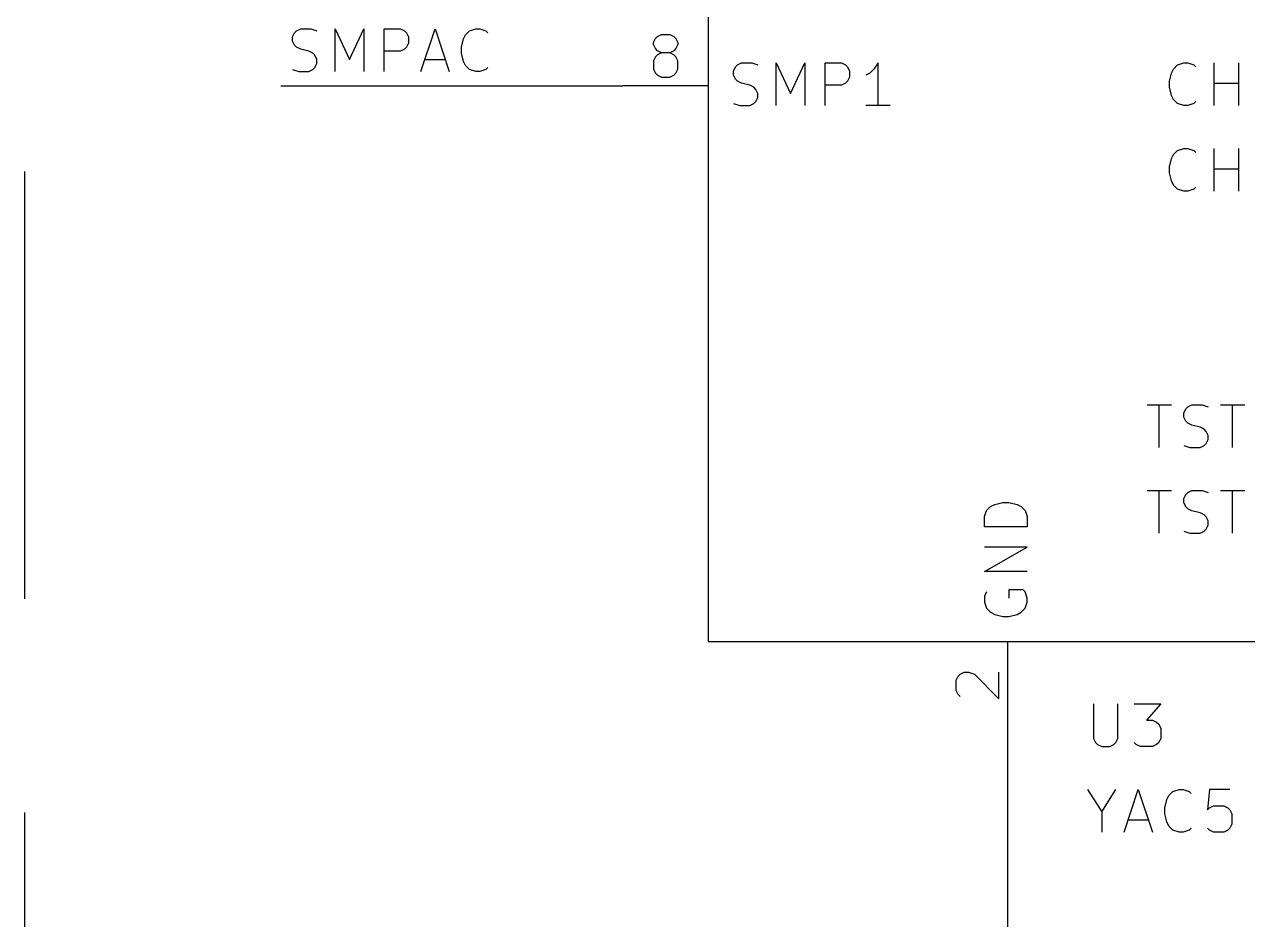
# Model space of a CAD drawing. Extents: x 0.4 to 16.1, y -11.3 to -0.4.
# Drawn here: x 7.7 to 9.131, y -4.975 to -3.928 of the extents above; entities that cross this region are included whole.
import ezdxf

# ---------------------------------------------------------------- set-up
doc = ezdxf.new("R2010")
doc.units = 0
doc.header["$MEASUREMENT"] = 0
doc.linetypes.add('DASHED', pattern=[0.75, 0.5, -0.25])
for name, color, linetype in [('BLUE3', 171, 'CONTINUOUS'), ('CYAN2', 4, 'CONTINUOUS'), ('GRAY1', 251, 'CONTINUOUS'), ('GREEN3', 91, 'CONTINUOUS'), ('LYELLOW', 51, 'CONTINUOUS'), ('RED2', 1, 'CONTINUOUS'), ('RED3', 11, 'CONTINUOUS')]:
    doc.layers.add(name, color=color, linetype=linetype)

msp = doc.modelspace()

# ---------------------------------------------------------------- linework, layer by layer
at = {"layer": 'BLUE3', "linetype": 'DASHED'}
msp.add_line((7.7, -1.85), (7.7, -8.35), dxfattribs=at)
at = {"layer": 'CYAN2', "linetype": 'CONTINUOUS'}
for p, q in [((8.5319, -3.9779), (8.5343, -3.9755)), ((8.5319, -3.9779), (8.5343, -3.9755)), ((8.5343, -3.9755), (8.539, -3.9731)), ((8.5343, -3.9755), (8.539, -3.9731)), ((8.539, -3.9731), (8.5509, -3.9731)), ((8.539, -3.9731), (8.5509, -3.9731)), ((8.5509, -3.9731), (8.5581, -3.9755)), ((8.5509, -3.9731), (8.5581, -3.9755)), ((8.5795, -4.0231), (8.5795, -3.9731)), ((8.5795, -3.9731), (8.5962, -4.0088)), ((8.5795, -4.0231), (8.5795, -3.9731)), ((8.5795, -3.9731), (8.5962, -4.0088)), ((8.5962, -4.0088), (8.6129, -3.9731)), ((8.5962, -4.0088), (8.6129, -3.9731)), ((8.6129, -3.9731), (8.6129, -4.0231)), ((8.6129, -3.9731), (8.6129, -4.0231)), ((8.6367, -4.0231), (8.6367, -3.9731)), ((8.6367, -3.9731), (8.6557, -3.9731)), ((8.6367, -4.0231), (8.6367, -3.9731)), ((8.6367, -3.9731), (8.6557, -3.9731)), ((8.6557, -3.9731), (8.6605, -3.9755)), ((8.6557, -3.9731), (8.6605, -3.9755)), ((8.6605, -3.9755), (8.6629, -3.9779)), ((8.6605, -3.9755), (8.6629, -3.9779)), ((8.6986, -3.9731), (8.6938, -3.9803)), ((8.6986, -3.9731), (8.6938, -3.9803)), ((8.6986, -4.0231), (8.6986, -3.9731)), ((8.6986, -4.0231), (8.6986, -3.9731)), ((9.0443, -3.9803), (9.049, -3.9755)), ((9.0443, -3.9803), (9.049, -3.9755)), ((9.049, -3.9755), (9.0562, -3.9731)), ((9.049, -3.9755), (9.0562, -3.9731)), ((9.0562, -3.9731), (9.0609, -3.9731)), ((9.0562, -3.9731), (9.0609, -3.9731)), ((9.0609, -3.9731), (9.0681, -3.9755)), ((9.0609, -3.9731), (9.0681, -3.9755)), ((9.0681, -3.9755), (9.0705, -3.9779)), ((9.0681, -3.9755), (9.0705, -3.9779)), ((9.0919, -4.0231), (9.0919, -3.9731)), ((9.0919, -4.0231), (9.0919, -3.9731)), ((9.1205, -4.0231), (9.1205, -3.9731)), ((9.1205, -4.0231), (9.1205, -3.9731)), ((8.5295, -3.9827), (8.5319, -3.9779)), ((8.5295, -3.9827), (8.5319, -3.9779)), ((8.5295, -3.9874), (8.5295, -3.9827)), ((8.5295, -3.9874), (8.5295, -3.9827)), ((8.5319, -3.9922), (8.5295, -3.9874)), ((8.5319, -3.9922), (8.5295, -3.9874)), ((8.6629, -3.9779), (8.6652, -3.9827)), ((8.6629, -3.9779), (8.6652, -3.9827)), ((8.6652, -3.9898), (8.6629, -3.9946)), ((8.6652, -3.9898), (8.6629, -3.9946)), ((8.6652, -3.9827), (8.6652, -3.9898)), ((8.6652, -3.9827), (8.6652, -3.9898)), ((8.689, -3.985), (8.6843, -3.9874)), ((8.689, -3.985), (8.6843, -3.9874)), ((8.6938, -3.9803), (8.689, -3.985)), ((8.6938, -3.9803), (8.689, -3.985)), ((9.0395, -3.9946), (9.0419, -3.985)), ((9.0395, -3.9946), (9.0419, -3.985)), ((9.0419, -3.985), (9.0443, -3.9803)), ((9.0419, -3.985), (9.0443, -3.9803)), ((8.5343, -3.9946), (8.5319, -3.9922)), ((8.5343, -3.9946), (8.5319, -3.9922)), ((8.539, -3.9969), (8.5343, -3.9946)), ((8.539, -3.9969), (8.5343, -3.9946)), ((8.5486, -3.9993), (8.539, -3.9969)), ((8.5486, -3.9993), (8.539, -3.9969)), ((8.5533, -4.0017), (8.5486, -3.9993)), ((8.5533, -4.0017), (8.5486, -3.9993)), ((8.5557, -4.0041), (8.5533, -4.0017)), ((8.5557, -4.0041), (8.5533, -4.0017)), ((8.5581, -4.0088), (8.5557, -4.0041)), ((8.5581, -4.0088), (8.5557, -4.0041)), ((8.6557, -3.9993), (8.6367, -3.9993)), ((8.6557, -3.9993), (8.6367, -3.9993)), ((8.6605, -3.9969), (8.6557, -3.9993)), ((8.6605, -3.9969), (8.6557, -3.9993)), ((8.6629, -3.9946), (8.6605, -3.9969)), ((8.6629, -3.9946), (8.6605, -3.9969)), ((9.0395, -4.0017), (9.0395, -3.9946)), ((9.0395, -4.0017), (9.0395, -3.9946)), ((9.0419, -4.0112), (9.0395, -4.0017)), ((9.0419, -4.0112), (9.0395, -4.0017)), ((9.0919, -3.9969), (9.1205, -3.9969)), ((9.0919, -3.9969), (9.1205, -3.9969)), ((8.5533, -4.0208), (8.5557, -4.0184)), ((8.5533, -4.0208), (8.5557, -4.0184)), ((8.5557, -4.0184), (8.5581, -4.0136)), ((8.5557, -4.0184), (8.5581, -4.0136)), ((8.5581, -4.0136), (8.5581, -4.0088)), ((8.5581, -4.0136), (8.5581, -4.0088)), ((9.0443, -4.016), (9.0419, -4.0112)), ((9.0443, -4.016), (9.0419, -4.0112)), ((9.049, -4.0208), (9.0443, -4.016)), ((9.049, -4.0208), (9.0443, -4.016)), ((9.0705, -4.0184), (9.0681, -4.0208)), ((9.0705, -4.0184), (9.0681, -4.0208)), ((8.5295, -4.0208), (8.5367, -4.0231)), ((8.5295, -4.0208), (8.5367, -4.0231)), ((8.5367, -4.0231), (8.5486, -4.0231)), ((8.5367, -4.0231), (8.5486, -4.0231)), ((8.5486, -4.0231), (8.5533, -4.0208)), ((8.5486, -4.0231), (8.5533, -4.0208)), ((8.7129, -4.0231), (8.6843, -4.0231)), ((8.7129, -4.0231), (8.6843, -4.0231)), ((9.0562, -4.0231), (9.049, -4.0208)), ((9.0562, -4.0231), (9.049, -4.0208)), ((9.0609, -4.0231), (9.0562, -4.0231)), ((9.0609, -4.0231), (9.0562, -4.0231)), ((9.0681, -4.0208), (9.0609, -4.0231)), ((9.0681, -4.0208), (9.0609, -4.0231)), ((9.0443, -4.0803), (9.049, -4.0755)), ((9.0443, -4.0803), (9.049, -4.0755)), ((9.049, -4.0755), (9.0562, -4.0731)), ((9.049, -4.0755), (9.0562, -4.0731)), ((9.0562, -4.0731), (9.0609, -4.0731)), ((9.0562, -4.0731), (9.0609, -4.0731)), ((9.0609, -4.0731), (9.0681, -4.0755)), ((9.0609, -4.0731), (9.0681, -4.0755)), ((9.0681, -4.0755), (9.0705, -4.0779)), ((9.0681, -4.0755), (9.0705, -4.0779)), ((9.0919, -4.1231), (9.0919, -4.0731)), ((9.0919, -4.1231), (9.0919, -4.0731)), ((9.1205, -4.1231), (9.1205, -4.0731)), ((9.1205, -4.1231), (9.1205, -4.0731)), ((9.0395, -4.0946), (9.0419, -4.085)), ((9.0395, -4.0946), (9.0419, -4.085)), ((9.0419, -4.085), (9.0443, -4.0803)), ((9.0419, -4.085), (9.0443, -4.0803)), ((9.0395, -4.1017), (9.0395, -4.0946)), ((9.0395, -4.1017), (9.0395, -4.0946)), ((9.0419, -4.1112), (9.0395, -4.1017)), ((9.0419, -4.1112), (9.0395, -4.1017)), ((9.0919, -4.0969), (9.1205, -4.0969)), ((9.0919, -4.0969), (9.1205, -4.0969)), ((9.0443, -4.116), (9.0419, -4.1112)), ((9.0443, -4.116), (9.0419, -4.1112)), ((9.049, -4.1208), (9.0443, -4.116)), ((9.049, -4.1208), (9.0443, -4.116)), ((9.0705, -4.1184), (9.0681, -4.1208)), ((9.0705, -4.1184), (9.0681, -4.1208)), ((9.0562, -4.1231), (9.049, -4.1208)), ((9.0562, -4.1231), (9.049, -4.1208)), ((9.0609, -4.1231), (9.0562, -4.1231)), ((9.0609, -4.1231), (9.0562, -4.1231)), ((9.0681, -4.1208), (9.0609, -4.1231)), ((9.0681, -4.1208), (9.0609, -4.1231)), ((9.0133, -4.3731), (9.0419, -4.3731)), ((9.0133, -4.3731), (9.0419, -4.3731)), ((9.0276, -4.4231), (9.0276, -4.3731)), ((9.0276, -4.4231), (9.0276, -4.3731)), ((9.0562, -4.3827), (9.0586, -4.3779)), ((9.0562, -4.3827), (9.0586, -4.3779)), ((9.0586, -4.3779), (9.061, -4.3755)), ((9.0586, -4.3779), (9.061, -4.3755)), ((9.061, -4.3755), (9.0657, -4.3731)), ((9.061, -4.3755), (9.0657, -4.3731)), ((9.0657, -4.3731), (9.0776, -4.3731)), ((9.0657, -4.3731), (9.0776, -4.3731)), ((9.0776, -4.3731), (9.0848, -4.3755)), ((9.0776, -4.3731), (9.0848, -4.3755)), ((9.099, -4.3731), (9.1276, -4.3731)), ((9.099, -4.3731), (9.1276, -4.3731)), ((9.1133, -4.4231), (9.1133, -4.3731)), ((9.1133, -4.4231), (9.1133, -4.3731)), ((9.0562, -4.3874), (9.0562, -4.3827)), ((9.0562, -4.3874), (9.0562, -4.3827)), ((9.0586, -4.3922), (9.0562, -4.3874)), ((9.0586, -4.3922), (9.0562, -4.3874)), ((9.061, -4.3946), (9.0586, -4.3922)), ((9.061, -4.3946), (9.0586, -4.3922)), ((9.0657, -4.3969), (9.061, -4.3946)), ((9.0657, -4.3969), (9.061, -4.3946)), ((9.0752, -4.3993), (9.0657, -4.3969)), ((9.0752, -4.3993), (9.0657, -4.3969)), ((9.08, -4.4017), (9.0752, -4.3993)), ((9.08, -4.4017), (9.0752, -4.3993)), ((9.0824, -4.4041), (9.08, -4.4017)), ((9.0824, -4.4041), (9.08, -4.4017)), ((9.0848, -4.4088), (9.0824, -4.4041)), ((9.0848, -4.4088), (9.0824, -4.4041)), ((9.0562, -4.4208), (9.0633, -4.4231)), ((9.0562, -4.4208), (9.0633, -4.4231)), ((9.0752, -4.4231), (9.08, -4.4208)), ((9.0752, -4.4231), (9.08, -4.4208)), ((9.08, -4.4208), (9.0824, -4.4184)), ((9.08, -4.4208), (9.0824, -4.4184)), ((9.0824, -4.4184), (9.0848, -4.4136)), ((9.0824, -4.4184), (9.0848, -4.4136)), ((9.0848, -4.4136), (9.0848, -4.4088)), ((9.0848, -4.4136), (9.0848, -4.4088)), ((9.0633, -4.4231), (9.0752, -4.4231)), ((9.0633, -4.4231), (9.0752, -4.4231)), ((9.0133, -4.4731), (9.0419, -4.4731)), ((9.0133, -4.4731), (9.0419, -4.4731)), ((9.0276, -4.5231), (9.0276, -4.4731)), ((9.0276, -4.5231), (9.0276, -4.4731)), ((9.0562, -4.4827), (9.0586, -4.4779)), ((9.0562, -4.4827), (9.0586, -4.4779)), ((9.0586, -4.4779), (9.061, -4.4755)), ((9.0586, -4.4779), (9.061, -4.4755)), ((9.061, -4.4755), (9.0657, -4.4731)), ((9.061, -4.4755), (9.0657, -4.4731)), ((9.0657, -4.4731), (9.0776, -4.4731)), ((9.0657, -4.4731), (9.0776, -4.4731)), ((9.0776, -4.4731), (9.0848, -4.4755)), ((9.0776, -4.4731), (9.0848, -4.4755)), ((9.099, -4.4731), (9.1276, -4.4731)), ((9.099, -4.4731), (9.1276, -4.4731)), ((9.1133, -4.5231), (9.1133, -4.4731)), ((9.1133, -4.5231), (9.1133, -4.4731)), ((8.8255, -4.4967), (8.8303, -4.4919)), ((8.8255, -4.4967), (8.8303, -4.4919)), ((8.8303, -4.4919), (8.835, -4.4895)), ((8.8303, -4.4919), (8.835, -4.4895)), ((8.835, -4.4895), (8.8446, -4.4871)), ((8.835, -4.4895), (8.8446, -4.4871)), ((8.8446, -4.4871), (8.8517, -4.4871)), ((8.8446, -4.4871), (8.8517, -4.4871)), ((8.8517, -4.4871), (8.8612, -4.4895)), ((8.8517, -4.4871), (8.8612, -4.4895)), ((8.8612, -4.4895), (8.866, -4.4919)), ((8.8612, -4.4895), (8.866, -4.4919)), ((8.866, -4.4919), (8.8708, -4.4967)), ((8.866, -4.4919), (8.8708, -4.4967)), ((9.0562, -4.4874), (9.0562, -4.4827)), ((9.0562, -4.4874), (9.0562, -4.4827)), ((9.0586, -4.4922), (9.0562, -4.4874)), ((9.0586, -4.4922), (9.0562, -4.4874)), ((9.061, -4.4946), (9.0586, -4.4922)), ((9.061, -4.4946), (9.0586, -4.4922)), ((8.8231, -4.5038), (8.8255, -4.4967)), ((8.8231, -4.5038), (8.8255, -4.4967)), ((8.8231, -4.5157), (8.8231, -4.5038)), ((8.8231, -4.5157), (8.8231, -4.5038)), ((8.8708, -4.4967), (8.8731, -4.5038)), ((8.8708, -4.4967), (8.8731, -4.5038)), ((8.8731, -4.5038), (8.8731, -4.5157)), ((8.8731, -4.5038), (8.8731, -4.5157)), ((9.0657, -4.4969), (9.061, -4.4946)), ((9.0657, -4.4969), (9.061, -4.4946)), ((9.0752, -4.4993), (9.0657, -4.4969)), ((9.0752, -4.4993), (9.0657, -4.4969)), ((9.08, -4.5017), (9.0752, -4.4993)), ((9.08, -4.5017), (9.0752, -4.4993)), ((9.0824, -4.5041), (9.08, -4.5017)), ((9.0824, -4.5041), (9.08, -4.5017)), ((9.0848, -4.5088), (9.0824, -4.5041)), ((9.0848, -4.5088), (9.0824, -4.5041)), ((8.8731, -4.5157), (8.8231, -4.5157)), ((8.8731, -4.5157), (8.8231, -4.5157)), ((9.0562, -4.5208), (9.0633, -4.5231)), ((9.0562, -4.5208), (9.0633, -4.5231)), ((9.0752, -4.5231), (9.08, -4.5208)), ((9.0752, -4.5231), (9.08, -4.5208)), ((9.08, -4.5208), (9.0824, -4.5184)), ((9.08, -4.5208), (9.0824, -4.5184)), ((9.0824, -4.5184), (9.0848, -4.5136)), ((9.0824, -4.5184), (9.0848, -4.5136)), ((9.0848, -4.5136), (9.0848, -4.5088)), ((9.0848, -4.5136), (9.0848, -4.5088)), ((9.0633, -4.5231), (9.0752, -4.5231)), ((9.0633, -4.5231), (9.0752, -4.5231)), ((8.8231, -4.5681), (8.8731, -4.5395)), ((8.8731, -4.5395), (8.8231, -4.5395)), ((8.8231, -4.5681), (8.8731, -4.5395)), ((8.8731, -4.5395), (8.8231, -4.5395)), ((8.8731, -4.5681), (8.8231, -4.5681)), ((8.8731, -4.5681), (8.8231, -4.5681)), ((8.8255, -4.5919), (8.8231, -4.5967)), ((8.8255, -4.5919), (8.8231, -4.5967)), ((8.8684, -4.5895), (8.8517, -4.5895)), ((8.8517, -4.5895), (8.8517, -4.599)), ((8.8684, -4.5895), (8.8517, -4.5895)), ((8.8517, -4.5895), (8.8517, -4.599)), ((8.8708, -4.5919), (8.8684, -4.5895)), ((8.8708, -4.5919), (8.8684, -4.5895)), ((8.8731, -4.599), (8.8708, -4.5919)), ((8.8731, -4.599), (8.8708, -4.5919)), ((8.8231, -4.5967), (8.8231, -4.6038)), ((8.8231, -4.5967), (8.8231, -4.6038)), ((8.8231, -4.6038), (8.8255, -4.6109)), ((8.8231, -4.6038), (8.8255, -4.6109)), ((8.8708, -4.6109), (8.8731, -4.6038)), ((8.8708, -4.6109), (8.8731, -4.6038)), ((8.8731, -4.6038), (8.8731, -4.599)), ((8.8731, -4.6038), (8.8731, -4.599)), ((8.8255, -4.6109), (8.8303, -4.6157)), ((8.8255, -4.6109), (8.8303, -4.6157)), ((8.8303, -4.6157), (8.835, -4.6181)), ((8.8303, -4.6157), (8.835, -4.6181)), ((8.835, -4.6181), (8.8446, -4.6205)), ((8.835, -4.6181), (8.8446, -4.6205)), ((8.8446, -4.6205), (8.8517, -4.6205)), ((8.8446, -4.6205), (8.8517, -4.6205)), ((8.8517, -4.6205), (8.8612, -4.6181)), ((8.8517, -4.6205), (8.8612, -4.6181)), ((8.8612, -4.6181), (8.866, -4.6157)), ((8.8612, -4.6181), (8.866, -4.6157)), ((8.866, -4.6157), (8.8708, -4.6109)), ((8.866, -4.6157), (8.8708, -4.6109)), ((8.9507, -4.7228), (8.9507, -4.7633)), ((8.9507, -4.7228), (8.9507, -4.7633)), ((8.9792, -4.7633), (8.9792, -4.7228)), ((8.9792, -4.7633), (8.9792, -4.7228)), ((8.9983, -4.7228), (9.0292, -4.7228)), ((8.9983, -4.7228), (9.0292, -4.7228)), ((9.0292, -4.7228), (9.0126, -4.7419)), ((9.0292, -4.7228), (9.0126, -4.7419)), ((9.0126, -4.7419), (9.0197, -4.7419)), ((9.0126, -4.7419), (9.0197, -4.7419)), ((9.0197, -4.7419), (9.0245, -4.7442)), ((9.0197, -4.7419), (9.0245, -4.7442)), ((9.0245, -4.7442), (9.0269, -4.7466)), ((9.0245, -4.7442), (9.0269, -4.7466)), ((9.0269, -4.7466), (9.0292, -4.7514)), ((9.0269, -4.7466), (9.0292, -4.7514)), ((8.9507, -4.7633), (8.953, -4.768)), ((8.9507, -4.7633), (8.953, -4.768)), ((8.9769, -4.768), (8.9792, -4.7633)), ((8.9769, -4.768), (8.9792, -4.7633)), ((9.0292, -4.7633), (9.0269, -4.768)), ((9.0292, -4.7633), (9.0269, -4.768)), ((9.0292, -4.7514), (9.0292, -4.7633)), ((9.0292, -4.7514), (9.0292, -4.7633)), ((8.953, -4.768), (8.9554, -4.7704)), ((8.953, -4.768), (8.9554, -4.7704)), ((8.9554, -4.7704), (8.9602, -4.7728)), ((8.9554, -4.7704), (8.9602, -4.7728)), ((8.9602, -4.7728), (8.9697, -4.7728)), ((8.9602, -4.7728), (8.9697, -4.7728)), ((8.9697, -4.7728), (8.9745, -4.7704)), ((8.9697, -4.7728), (8.9745, -4.7704)), ((8.9745, -4.7704), (8.9769, -4.768)), ((8.9745, -4.7704), (8.9769, -4.768)), ((9.0007, -4.7704), (8.9983, -4.768)), ((9.0007, -4.7704), (8.9983, -4.768)), ((9.0054, -4.7728), (9.0007, -4.7704)), ((9.0054, -4.7728), (9.0007, -4.7704)), ((9.0197, -4.7728), (9.0054, -4.7728)), ((9.0197, -4.7728), (9.0054, -4.7728)), ((9.0245, -4.7704), (9.0197, -4.7728)), ((9.0245, -4.7704), (9.0197, -4.7728)), ((9.0269, -4.768), (9.0245, -4.7704)), ((9.0269, -4.768), (9.0245, -4.7704)), ((8.9435, -4.8228), (8.9602, -4.849)), ((8.9435, -4.8228), (8.9602, -4.849)), ((8.9602, -4.849), (8.9769, -4.8228)), ((8.9602, -4.849), (8.9769, -4.8228)), ((8.9864, -4.8728), (9.003, -4.8228)), ((8.9864, -4.8728), (9.003, -4.8228)), ((9.003, -4.8228), (9.0197, -4.8728)), ((9.003, -4.8228), (9.0197, -4.8728)), ((9.034, -4.8442), (9.0364, -4.8347)), ((9.034, -4.8442), (9.0364, -4.8347)), ((9.0364, -4.8347), (9.0388, -4.8299)), ((9.0364, -4.8347), (9.0388, -4.8299)), ((9.0388, -4.8299), (9.0435, -4.8252)), ((9.0388, -4.8299), (9.0435, -4.8252)), ((9.0435, -4.8252), (9.0507, -4.8228)), ((9.0435, -4.8252), (9.0507, -4.8228)), ((9.0507, -4.8228), (9.0554, -4.8228)), ((9.0507, -4.8228), (9.0554, -4.8228)), ((9.0554, -4.8228), (9.0626, -4.8252)), ((9.0554, -4.8228), (9.0626, -4.8252)), ((9.0626, -4.8252), (9.0649, -4.8276)), ((9.0626, -4.8252), (9.0649, -4.8276)), ((9.0864, -4.8228), (9.084, -4.8466)), ((9.0864, -4.8228), (9.084, -4.8466)), ((9.1102, -4.8228), (9.0864, -4.8228)), ((9.1102, -4.8228), (9.0864, -4.8228)), ((8.9602, -4.849), (8.9602, -4.8728)), ((8.9602, -4.849), (8.9602, -4.8728)), ((9.034, -4.8514), (9.034, -4.8442)), ((9.034, -4.8514), (9.034, -4.8442)), ((9.084, -4.8466), (9.0864, -4.8442)), ((9.084, -4.8466), (9.0864, -4.8442)), ((9.0864, -4.8442), (9.0911, -4.8419)), ((9.0864, -4.8442), (9.0911, -4.8419)), ((9.0911, -4.8419), (9.103, -4.8419)), ((9.0911, -4.8419), (9.103, -4.8419)), ((9.103, -4.8419), (9.1078, -4.8442)), ((9.103, -4.8419), (9.1078, -4.8442)), ((9.1078, -4.8442), (9.1102, -4.8466)), ((9.1078, -4.8442), (9.1102, -4.8466)), ((9.1102, -4.8466), (9.1126, -4.8514)), ((9.1102, -4.8466), (9.1126, -4.8514)), ((8.9911, -4.8585), (9.0149, -4.8585)), ((8.9911, -4.8585), (9.0149, -4.8585)), ((9.0364, -4.8609), (9.034, -4.8514)), ((9.0364, -4.8609), (9.034, -4.8514)), ((9.0388, -4.8657), (9.0364, -4.8609)), ((9.0388, -4.8657), (9.0364, -4.8609)), ((9.1126, -4.8633), (9.1102, -4.868)), ((9.1126, -4.8633), (9.1102, -4.868)), ((9.1126, -4.8514), (9.1126, -4.8633)), ((9.1126, -4.8514), (9.1126, -4.8633)), ((9.0435, -4.8704), (9.0388, -4.8657)), ((9.0435, -4.8704), (9.0388, -4.8657)), ((9.0507, -4.8728), (9.0435, -4.8704)), ((9.0507, -4.8728), (9.0435, -4.8704)), ((9.0554, -4.8728), (9.0507, -4.8728)), ((9.0554, -4.8728), (9.0507, -4.8728)), ((9.0626, -4.8704), (9.0554, -4.8728)), ((9.0626, -4.8704), (9.0554, -4.8728)), ((9.0649, -4.868), (9.0626, -4.8704)), ((9.0649, -4.868), (9.0626, -4.8704)), ((9.0864, -4.8704), (9.084, -4.868)), ((9.0864, -4.8704), (9.084, -4.868)), ((9.0911, -4.8728), (9.0864, -4.8704)), ((9.0911, -4.8728), (9.0864, -4.8704)), ((9.103, -4.8728), (9.0911, -4.8728)), ((9.103, -4.8728), (9.0911, -4.8728)), ((9.1078, -4.8704), (9.103, -4.8728)), ((9.1078, -4.8704), (9.103, -4.8728)), ((9.1102, -4.868), (9.1078, -4.8704)), ((9.1102, -4.868), (9.1078, -4.8704))]:
    msp.add_line(p, q, dxfattribs=at)
at = {"layer": 'GRAY1', "linetype": 'CONTINUOUS'}
for p, q in [((8.0184, -3.9357), (8.0232, -3.9333)), ((8.0232, -3.9333), (8.0351, -3.9333)), ((8.0351, -3.9333), (8.0422, -3.9357)), ((8.0636, -3.9833), (8.0636, -3.9333)), ((8.0636, -3.9333), (8.0803, -3.969)), ((8.0803, -3.969), (8.097, -3.9333)), ((8.097, -3.9333), (8.097, -3.9833)), ((8.1208, -3.9833), (8.1208, -3.9333)), ((8.1208, -3.9333), (8.1398, -3.9333)), ((8.1398, -3.9333), (8.1446, -3.9357)), ((8.1636, -3.9833), (8.1803, -3.9333)), ((8.1803, -3.9333), (8.197, -3.9833)), ((8.2208, -3.9357), (8.2279, -3.9333)), ((8.2279, -3.9333), (8.2327, -3.9333)), ((8.2327, -3.9333), (8.2398, -3.9357)), ((8.0136, -3.9428), (8.016, -3.9381)), ((8.0136, -3.9476), (8.0136, -3.9428)), ((8.016, -3.9523), (8.0136, -3.9476)), ((8.016, -3.9381), (8.0184, -3.9357)), ((8.1446, -3.9357), (8.147, -3.9381)), ((8.147, -3.9381), (8.1493, -3.9428)), ((8.1493, -3.9428), (8.1493, -3.95)), ((8.2113, -3.9547), (8.2136, -3.9452)), ((8.2136, -3.9452), (8.216, -3.9404)), ((8.216, -3.9404), (8.2208, -3.9357)), ((8.2398, -3.9357), (8.2422, -3.9381)), ((8.0184, -3.9547), (8.016, -3.9523)), ((8.0232, -3.9571), (8.0184, -3.9547)), ((8.0327, -3.9595), (8.0232, -3.9571)), ((8.0374, -3.9619), (8.0327, -3.9595)), ((8.0398, -3.9643), (8.0374, -3.9619)), ((8.1398, -3.9595), (8.1208, -3.9595)), ((8.1446, -3.9571), (8.1398, -3.9595)), ((8.147, -3.9547), (8.1446, -3.9571)), ((8.1493, -3.95), (8.147, -3.9547)), ((8.2113, -3.9619), (8.2113, -3.9547)), ((8.2136, -3.9714), (8.2113, -3.9619)), ((8.0422, -3.969), (8.0398, -3.9643)), ((8.0398, -3.9785), (8.0422, -3.9738)), ((8.0422, -3.9738), (8.0422, -3.969)), ((8.1684, -3.969), (8.1922, -3.969)), ((8.216, -3.9762), (8.2136, -3.9714)), ((8.2208, -3.9809), (8.216, -3.9762)), ((8.0136, -3.9809), (8.0208, -3.9833)), ((8.0208, -3.9833), (8.0327, -3.9833)), ((8.0327, -3.9833), (8.0374, -3.9809)), ((8.0374, -3.9809), (8.0398, -3.9785)), ((8.2279, -3.9833), (8.2208, -3.9809)), ((8.2327, -3.9833), (8.2279, -3.9833)), ((8.2398, -3.9809), (8.2327, -3.9833)), ((8.2422, -3.9785), (8.2398, -3.9809))]:
    msp.add_line(p, q, dxfattribs=at)
at = {"layer": 'GREEN3', "linetype": 'CONTINUOUS'}
for p, q in [((8, -4), (8.4, -4)), ((8.85, -4.75), (8.85, -4.95))]:
    msp.add_line(p, q, dxfattribs=at)
at = {"layer": 'LYELLOW', "linetype": 'CONTINUOUS'}
for p, q in [((8.5, -3.3), (8.5, -4.65)), ((8.5, -4.65), (9.2, -4.65))]:
    msp.add_line(p, q, dxfattribs=at)
at = {"layer": 'RED2', "linetype": 'CONTINUOUS'}
for p, q in [((8.5, -3.3), (8.5, -4.65)), ((8.5, -4), (8.4, -4)), ((8.5, -4), (8.4, -4)), ((8.5, -4.65), (9.2, -4.65)), ((8.85, -4.65), (8.85, -4.75)), ((8.85, -4.65), (8.85, -4.75)), ((8.85, -4.95), (8.85, -5))]:
    msp.add_line(p, q, dxfattribs=at)
at = {"layer": 'RED3', "linetype": 'CONTINUOUS'}
for p, q in [((8.4357, -3.9494), (8.4381, -3.9446)), ((8.4357, -3.9494), (8.4381, -3.9446)), ((8.4381, -3.9446), (8.4405, -3.9423)), ((8.4381, -3.9446), (8.4405, -3.9423)), ((8.4405, -3.9423), (8.4452, -3.9399)), ((8.4405, -3.9423), (8.4452, -3.9399)), ((8.4452, -3.9399), (8.4548, -3.9399)), ((8.4452, -3.9399), (8.4548, -3.9399)), ((8.4548, -3.9399), (8.4595, -3.9423)), ((8.4548, -3.9399), (8.4595, -3.9423)), ((8.4595, -3.9423), (8.4619, -3.9446)), ((8.4595, -3.9423), (8.4619, -3.9446)), ((8.4619, -3.9446), (8.4643, -3.9494)), ((8.4619, -3.9446), (8.4643, -3.9494)), ((8.4357, -3.9518), (8.4357, -3.9494)), ((8.4357, -3.9518), (8.4357, -3.9494)), ((8.4381, -3.9565), (8.4357, -3.9518)), ((8.4381, -3.9565), (8.4357, -3.9518)), ((8.4405, -3.9589), (8.4381, -3.9565)), ((8.4405, -3.9589), (8.4381, -3.9565)), ((8.4452, -3.9613), (8.4405, -3.9589)), ((8.4452, -3.9613), (8.4405, -3.9589)), ((8.4452, -3.9613), (8.4405, -3.9637)), ((8.4452, -3.9613), (8.4405, -3.9637)), ((8.4548, -3.9613), (8.4452, -3.9613)), ((8.4548, -3.9613), (8.4452, -3.9613)), ((8.4595, -3.9589), (8.4548, -3.9613)), ((8.4595, -3.9589), (8.4548, -3.9613)), ((8.4595, -3.9637), (8.4548, -3.9613)), ((8.4595, -3.9637), (8.4548, -3.9613)), ((8.4619, -3.9565), (8.4595, -3.9589)), ((8.4619, -3.9565), (8.4595, -3.9589)), ((8.4643, -3.9518), (8.4619, -3.9565)), ((8.4643, -3.9518), (8.4619, -3.9565)), ((8.4643, -3.9494), (8.4643, -3.9518)), ((8.4643, -3.9494), (8.4643, -3.9518)), ((8.4381, -3.9661), (8.4357, -3.9708)), ((8.4381, -3.9661), (8.4357, -3.9708)), ((8.4357, -3.9708), (8.4357, -3.9804)), ((8.4357, -3.9708), (8.4357, -3.9804)), ((8.4405, -3.9637), (8.4381, -3.9661)), ((8.4405, -3.9637), (8.4381, -3.9661)), ((8.4619, -3.9661), (8.4595, -3.9637)), ((8.4619, -3.9661), (8.4595, -3.9637)), ((8.4643, -3.9708), (8.4619, -3.9661)), ((8.4643, -3.9708), (8.4619, -3.9661)), ((8.4643, -3.9804), (8.4643, -3.9708)), ((8.4643, -3.9804), (8.4643, -3.9708)), ((8.4357, -3.9804), (8.4381, -3.9851)), ((8.4357, -3.9804), (8.4381, -3.9851)), ((8.4381, -3.9851), (8.4405, -3.9875)), ((8.4381, -3.9851), (8.4405, -3.9875)), ((8.4405, -3.9875), (8.4452, -3.9899)), ((8.4405, -3.9875), (8.4452, -3.9899)), ((8.4452, -3.9899), (8.4548, -3.9899)), ((8.4452, -3.9899), (8.4548, -3.9899)), ((8.4548, -3.9899), (8.4595, -3.9875)), ((8.4548, -3.9899), (8.4595, -3.9875)), ((8.4595, -3.9875), (8.4619, -3.9851)), ((8.4595, -3.9875), (8.4619, -3.9851)), ((8.4619, -3.9851), (8.4643, -3.9804)), ((8.4619, -3.9851), (8.4643, -3.9804)), ((8.7899, -4.6952), (8.7923, -4.6905)), ((8.7899, -4.6952), (8.7923, -4.6905)), ((8.7923, -4.6905), (8.7946, -4.6881)), ((8.7923, -4.6905), (8.7946, -4.6881)), ((8.7946, -4.6881), (8.7994, -4.6857)), ((8.7946, -4.6881), (8.7994, -4.6857)), ((8.7994, -4.6857), (8.8042, -4.6857)), ((8.7994, -4.6857), (8.8042, -4.6857)), ((8.8042, -4.6857), (8.8113, -4.6881)), ((8.8042, -4.6857), (8.8113, -4.6881)), ((8.8113, -4.6881), (8.8399, -4.7167)), ((8.8113, -4.6881), (8.8399, -4.7167)), ((8.8399, -4.7167), (8.8399, -4.6857)), ((8.8399, -4.7167), (8.8399, -4.6857)), ((8.7899, -4.7071), (8.7899, -4.6952)), ((8.7899, -4.7071), (8.7899, -4.6952)), ((8.7923, -4.7119), (8.7899, -4.7071)), ((8.7923, -4.7119), (8.7899, -4.7071)), ((8.7946, -4.7143), (8.7923, -4.7119)), ((8.7946, -4.7143), (8.7923, -4.7119))]:
    msp.add_line(p, q, dxfattribs=at)

doc.saveas('drawing.dxf')
